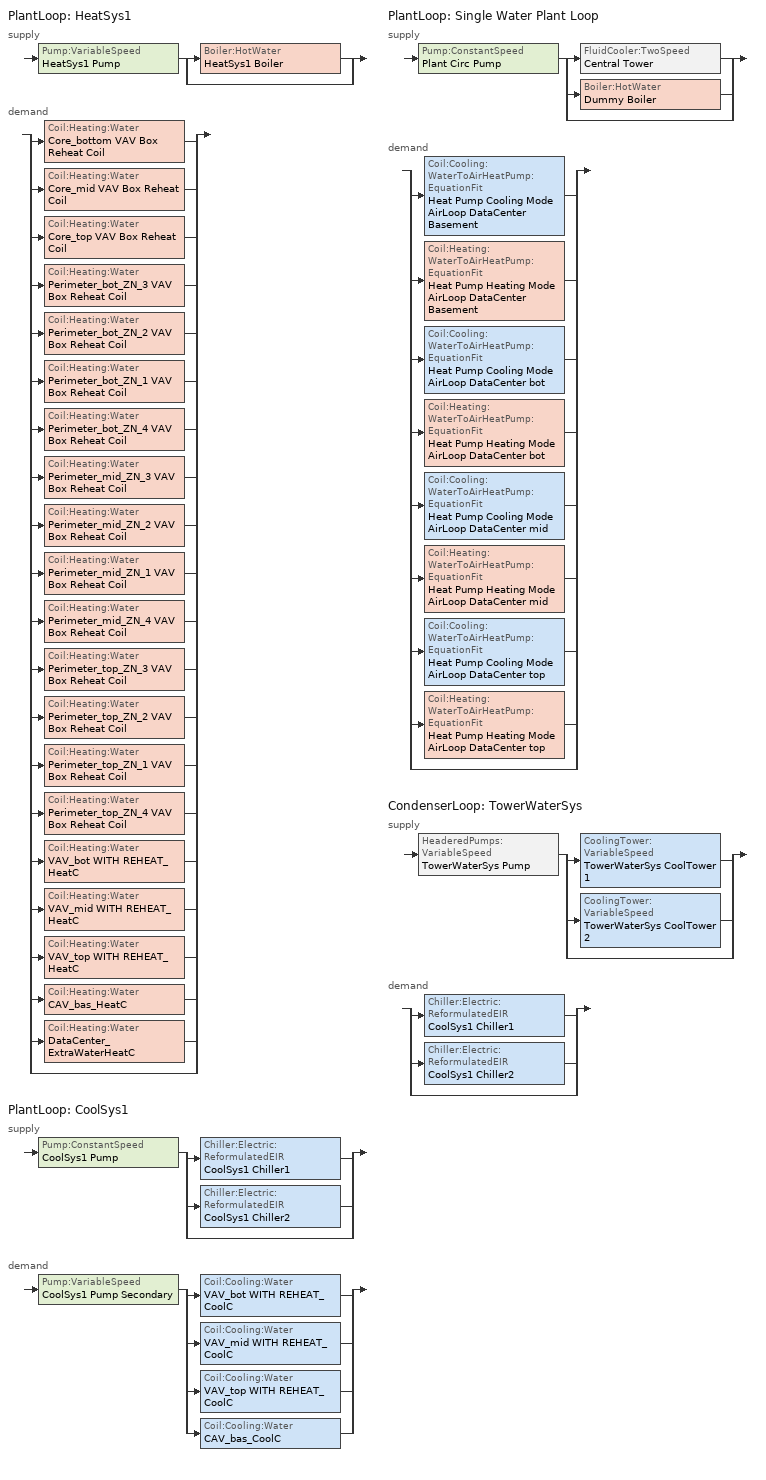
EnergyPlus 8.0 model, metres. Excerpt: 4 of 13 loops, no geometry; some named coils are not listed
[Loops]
PlantLoop 'HeatSys1'
 supply: Pump:VariableSpeed 'HeatSys1 Pump' > split
  | Boiler:HotWater 'HeatSys1 Boiler'
  | bypass
 demand: split
  | Coil:Heating:Water 'Core_bottom VAV Box Reheat Coil'
  | Coil:Heating:Water 'Core_mid VAV Box Reheat Coil'
  | Coil:Heating:Water 'Core_top VAV Box Reheat Coil'
  | Coil:Heating:Water 'Perimeter_bot_ZN_3 VAV Box Reheat Coil'
  | Coil:Heating:Water 'Perimeter_bot_ZN_2 VAV Box Reheat Coil'
  | Coil:Heating:Water 'Perimeter_bot_ZN_1 VAV Box Reheat Coil'
  | Coil:Heating:Water 'Perimeter_bot_ZN_4 VAV Box Reheat Coil'
  | Coil:Heating:Water 'Perimeter_mid_ZN_3 VAV Box Reheat Coil'
  | Coil:Heating:Water 'Perimeter_mid_ZN_2 VAV Box Reheat Coil'
  | Coil:Heating:Water 'Perimeter_mid_ZN_1 VAV Box Reheat Coil'
  | Coil:Heating:Water 'Perimeter_mid_ZN_4 VAV Box Reheat Coil'
  | Coil:Heating:Water 'Perimeter_top_ZN_3 VAV Box Reheat Coil'
  | Coil:Heating:Water 'Perimeter_top_ZN_2 VAV Box Reheat Coil'
  | Coil:Heating:Water 'Perimeter_top_ZN_1 VAV Box Reheat Coil'
  | Coil:Heating:Water 'Perimeter_top_ZN_4 VAV Box Reheat Coil'
  | Coil:Heating:Water 'VAV_bot WITH REHEAT_HeatC'
  | Coil:Heating:Water 'VAV_mid WITH REHEAT_HeatC'
  | Coil:Heating:Water 'VAV_top WITH REHEAT_HeatC'
  | Coil:Heating:Water 'CAV_bas_HeatC'
  | Coil:Heating:Water 'DataCenter_ExtraWaterHeatC'
  | bypass
PlantLoop 'CoolSys1'
 supply: Pump:ConstantSpeed 'CoolSys1 Pump' > split
  | Chiller:Electric:ReformulatedEIR 'CoolSys1 Chiller1'
  | Chiller:Electric:ReformulatedEIR 'CoolSys1 Chiller2'
  | bypass
 demand: Pump:VariableSpeed 'CoolSys1 Pump Secondary' > split
  | Coil:Cooling:Water 'VAV_bot WITH REHEAT_CoolC'
  | Coil:Cooling:Water 'VAV_mid WITH REHEAT_CoolC'
  | Coil:Cooling:Water 'VAV_top WITH REHEAT_CoolC'
  | Coil:Cooling:Water 'CAV_bas_CoolC'
PlantLoop 'Single Water Plant Loop'
 supply: Pump:ConstantSpeed 'Plant Circ Pump' > split
  | FluidCooler:TwoSpeed 'Central Tower'
  | Boiler:HotWater 'Dummy Boiler'
  | bypass
 demand: split
  | Coil:Cooling:WaterToAirHeatPump:EquationFit 'Heat Pump Cooling Mode AirLoop DataCenter Basement'
  | Coil:Heating:WaterToAirHeatPump:EquationFit 'Heat Pump Heating Mode AirLoop DataCenter Basement'
  | Coil:Cooling:WaterToAirHeatPump:EquationFit 'Heat Pump Cooling Mode AirLoop DataCenter bot'
  | Coil:Heating:WaterToAirHeatPump:EquationFit 'Heat Pump Heating Mode AirLoop DataCenter bot'
  | Coil:Cooling:WaterToAirHeatPump:EquationFit 'Heat Pump Cooling Mode AirLoop DataCenter mid'
  | Coil:Heating:WaterToAirHeatPump:EquationFit 'Heat Pump Heating Mode AirLoop DataCenter mid'
  | Coil:Cooling:WaterToAirHeatPump:EquationFit 'Heat Pump Cooling Mode AirLoop DataCenter top'
  | Coil:Heating:WaterToAirHeatPump:EquationFit 'Heat Pump Heating Mode AirLoop DataCenter top'
  | bypass
CondenserLoop 'TowerWaterSys'
 supply: HeaderedPumps:VariableSpeed 'TowerWaterSys Pump' > split
  | CoolingTower:VariableSpeed 'TowerWaterSys CoolTower 1'
  | CoolingTower:VariableSpeed 'TowerWaterSys CoolTower 2'
  | bypass
 demand: split
  | Chiller:Electric:ReformulatedEIR 'CoolSys1 Chiller1'
  | Chiller:Electric:ReformulatedEIR 'CoolSys1 Chiller2'
  | bypass
[Sizing:Plant]
Name | Loop Type | Design Loop Exit Temperature {C} | Loop Design Temperature Difference {deltaC}
HeatSys1 | Heating | 82 | 11
CoolSys1 | Cooling | 6.67 | 6.67
TowerWaterSys | Condenser | 29.4 | 5.6
Single Water Plant Loop | Heating | 39 | 11
[PlantLoop] Minimum Loop Flow Rate {m3/s}=0
Name | Fluid Type | Plant Equipment Operation Scheme | Maximum Loop Temperature {C} | Minimum Loop Temperature {C} | Maximum Loop Flow Rate {m3/s} | Plant Loop Volume {m3} | Load Distribution Scheme | Common Pipe Simulation | User Defined Fluid Type | Plant Loop Demand Calculation Scheme
HeatSys1 | WATER | HeatSys1 Loop Operation Scheme List | 100 | 10 | AUTOSIZE | AUTOSIZE | Optimal
CoolSys1 | WATER | CoolSys1 Loop Operation Scheme List | 98 | 1 | AUTOSIZE | autocalculate | Uniform | TwoWayCommonPipe
Single Water Plant Loop | UserDefinedFluidType | Plant Loop Operation | 35 | 10 | autosize | autocalculate | Sequential |  | EthyleneGlycol40Percent | DualSetpointDeadband
[CondenserLoop]
TowerWaterSys: Fluid Type=Water; Condenser Equipment Operation Scheme=TowerWaterSys Loop Operation Scheme List; Maximum Loop Temperature {C}=80; Minimum Loop Temperature {C}=5; Maximum Loop Flow Rate {m3/s}=AUTOSIZE; Minimum Loop Flow Rate {m3/s}=0; Condenser Loop Volume {m3}=AUTOSIZE; Load Distribution Scheme=SEQUENTIAL
[PlantEquipmentOperationSchemes]
Name | Control Scheme 1 | Control Scheme 1 Schedule
HeatSys1 Loop Operation Scheme List | HeatSys1 Operation Scheme | PlantOnSched
CoolSys1 Loop Operation Scheme List | CoolSys1 Operation Scheme | PlantOnSched
Plant Loop Operation | WSHPPlant Operation Scheme | Always_On
[CondenserEquipmentOperationSchemes]
TowerWaterSys Loop Operation Scheme List: Control Scheme 1=TowerWaterSys Operation Scheme; Control Scheme 1 Schedule=PlantOnSched
[PlantEquipmentOperation:CoolingLoad] Load Range 1 Lower Limit {W}=0; Load Range 1 Upper Limit {W}=1.44687e+06; Load Range 2 Lower Limit {W}=1.44687e+06; Load Range 2 Upper Limit {W}=100000000000000
Name | Range 1 Equipment List | Range 2 Equipment List
CoolSys1 Operation Scheme | CoolSys1 Equipment List 1 | CoolSys1 Equipment List 2
TowerWaterSys Operation Scheme | TowerWaterSys Equipment List 1 | TowerWaterSys Equipment List 2
[PlantEquipmentOperation:HeatingLoad]
HeatSys1 Operation Scheme: Load Range 1 Lower Limit {W}=0; Load Range 1 Upper Limit {W}=1000000000000000; Range 1 Equipment List=HeatSys1 Equipment List
[PlantEquipmentOperation:ComponentSetpoint]
WSHPPlant Operation Scheme: Equipment 1=Central Tower; Component 1 Flow Rate {m3/s}=autosize; Operation 1 Type=Cooling; Equipment 2=Dummy Boiler; Component 2 Flow Rate {m3/s}=autosize; Operation 2 Type=Heating
[PlantEquipmentList]
HeatSys1 Equipment List: HeatSys1 Boiler
CoolSys1 Equipment List 1: CoolSys1 Chiller1
CoolSys1 Equipment List 2: CoolSys1 Chiller1, CoolSys1 Chiller2
[CondenserEquipmentList]
TowerWaterSys Equipment List 1: TowerWaterSys CoolTower 1
TowerWaterSys Equipment List 2: TowerWaterSys CoolTower 1, TowerWaterSys CoolTower 2
[SetpointManager:Scheduled] Control Variable=Temperature
Name | Schedule | Setpoint Node or NodeList
HeatSys1 Loop Setpoint Manager | HW-Loop-Temp-Schedule | HeatSys1 Supply Outlet Node
CoolSys1 Loop Setpoint Manager | CW-Loop-Temp-Schedule | CoolSys1 Supply Outlet Node
TowerWaterSystem Loop Setpoint Manager | Tower-Loop-Temp-Schedule | TowerWaterSys Supply Outlet Node
CoolSys1 Loop Plant Demand Inlet Setpoint Manager | CW-Loop-Temp-Schedule | CoolSys1 Demand Inlet Node
HeatSys1 Boiler Setpoint Manager | HW-Loop-Temp-Schedule | HeatSys1 Supply Equipment Outlet Node
[SetpointManager:Scheduled:DualSetpoint]
Water Loop Setpoint Manager: Control Variable=Temperature; High Setpoint Schedule=PLANT LOOP HIGH TEMP SCHEDULE; Low Setpoint Schedule=PLANT LOOP LOW TEMP SCHEDULE; Setpoint Node or NodeList=Plant Supply Outlet Node
[Boiler:HotWater] Efficiency Curve Temperature Evaluation Variable=LeavingBoiler; Minimum Part Load Ratio=0; Maximum Part Load Ratio=1.2; Optimum Part Load Ratio=1; Water Outlet Upper Temperature Limit {C}=95
Name | Fuel Type | Nominal Capacity {W} | Nominal Thermal Efficiency | Normalized Boiler Efficiency Curve | Design Water Outlet Temperature {C} | Design Water Flow Rate {m3/s} | Boiler Flow Mode
HeatSys1 Boiler | NATURALGAS | 2.11753e+06 | 0.7925 | HeatSys1 Boiler Efficiency Curve | 81 | AUTOSIZE | LeavingSetpointModulated
Dummy Boiler | NaturalGas | 93894.07 | 0.75 | Dummy Boiler Efficiency Curve | 30 | autosize | ConstantFlow
[Chiller:Electric:ReformulatedEIR] Reference Capacity {W}=1.44687e+06; Reference COP {W/W}=6.1; Reference Leaving Chilled Water Temperature {C}=6.67; Reference Leaving Condenser Water Temperature {C}=34.4444; Reference Chilled Water Flow Rate {m3/s}=0.05131; Reference Condenser Water Flow Rate {m3/s}=AutoSize; Cooling Capacity Function of Temperature Curve=WC_CENT_GT150_2004_CAPFT; Electric Input to Cooling Output Ratio Function of Temperature Curve=WC_CENT_GT150_2004_EIRFT; Electric Input to Cooling Output Ratio Function of Part Load Ratio Curve=WC_CENT_GT300_2004_EIRFPLR; Minimum Part Load Ratio=0.1; Maximum Part Load Ratio=1; Optimum Part Load Ratio=1; Minimum Unloading Ratio=0.1; Leaving Chilled Water Lower Temperature Limit {C}=5; Chiller Flow Mode Type=ConstantFlow; Design Heat Recovery Water Flow Rate {m3/s}=0
CoolSys1 Chiller1; CoolSys1 Chiller2
[CoolingTower:VariableSpeed] Model Type=CoolToolsCrossFlow; Design Approach Temperature {deltaC}=3.9; Design Range Temperature {deltaC}=5.6; Design Water Flow Rate {m3/s}=0.059024; Design Air Flow Rate {m3/s}=autosize; Design Fan Power {W}=41929.9; Fan Power Ratio Function of Air Flow Rate Ratio Curve=Tower_Fan_Curve; Minimum Air Flow Rate Ratio=0.2; Fraction of Tower Capacity in Free Convection Regime=0.125; Number of Cells=2; Cell Control              !- Cell Control=MinimalCell; Sizing Factor=1
TowerWaterSys CoolTower 1; TowerWaterSys CoolTower 2
[FluidCooler:TwoSpeed]
Central Tower: Performance Input Method=NominalCapacity; High-Speed Nominal Capacity {W}=582060; Low-Speed Nominal Capacity {W}=291030; Design Entering Water Temperature {C}=51.67; Design Entering Air Temperature {C}=35; Design Entering Air Wet-bulb Temperature {C}=25.6; Design Water Flow Rate {m3/s}=autosize; Air Flow Rate at High Fan Speed {m3/s}=autosize; Fan Power at High Fan Speed {W}=autosize; Air Flow Rate at Low Fan Speed {m3/s}=autosize; Fan Power at Low Fan Speed {W}=autosize
[Pump:ConstantSpeed] Motor Efficiency=0.9; Fraction of Motor Inefficiencies to Fluid Stream=0; Pump Control Type=Intermittent
Name | Rated Flow Rate {m3/s} | Rated Pump Head {Pa} | Rated Power Consumption {W}
CoolSys1 Pump | AUTOSIZE | 56045 | AUTOSIZE
Plant Circ Pump | autosize | 179045 | autosize
[Pump:VariableSpeed]
HeatSys1 Pump: AUTOSIZE, 179352, AUTOSIZE, 0.9, 0, 0, 3.2485, -4.7443, 2.5295, 0, Intermittent
CoolSys1 Pump Secondary: autosize, 168135, autosize, 0.9, 0, 0, 3.2485, -4.7443, 2.5295, 0, Intermittent
[HeaderedPumps:VariableSpeed]
TowerWaterSys Pump: Total Rated Flow Rate {m3/s}=AUTOSIZE; Number of Pumps in Bank=2; Flow Sequencing Control Scheme=SEQUENTIAL; Rated Pump Head {Pa}        !- Rated Pu=179344; Rated Power Consumption {W}=autosize; Motor Efficiency=0.87; Fraction of Motor Inefficiencies to Fluid Stream=0; Coefficient 1 of the Part Load Performance Curve=0; Coefficient 2 of the Part Load Performance Curve=0.0216; Coefficient 3 of the Part Load Performance Curve=-0.0325; Coefficient 4 of the Part Load Performance Curve=1.0095; Minimum Flow Rate Fraction=0; Pump Control Type=Intermittent
[Coil:Heating:Water] Availability Schedule=ALWAYS_ON; U-Factor Times Area Value {W/K}=AUTOSIZE; Maximum Water Flow Rate {m3/s}=AUTOSIZE; Performance Input Method=UFactorTimesAreaAndDesignWaterFlowRate; Rated Capacity {W}=AUTOSIZE; Rated Inlet Water Temperature {C}=82.2; Rated Inlet Air Temperature {C}=12.8; Rated Outlet Water Temperature {C}=71.1; Rated Outlet Air Temperature {C}=40
Core_bottom VAV Box Reheat Coil; Core_mid VAV Box Reheat Coil; Core_top VAV Box Reheat Coil; Perimeter_bot_ZN_3 VAV Box Reheat Coil; Perimeter_bot_ZN_2 VAV Box Reheat Coil; Perimeter_bot_ZN_1 VAV Box Reheat Coil; Perimeter_bot_ZN_4 VAV Box Reheat Coil; Perimeter_mid_ZN_3 VAV Box Reheat Coil; Perimeter_mid_ZN_2 VAV Box Reheat Coil; Perimeter_mid_ZN_1 VAV Box Reheat Coil; Perimeter_mid_ZN_4 VAV Box Reheat Coil; Perimeter_top_ZN_3 VAV Box Reheat Coil; Perimeter_top_ZN_2 VAV Box Reheat Coil; Perimeter_top_ZN_1 VAV Box Reheat Coil; Perimeter_top_ZN_4 VAV Box Reheat Coil
[Coil:Cooling:WaterToAirHeatPump:EquationFit] Rated Air Flow Rate {m3/s}=autosize; Rated Water Flow Rate {m3/s}=autosize; Rated Total Cooling Capacity {W}=autosize; Rated Sensible Cooling Capacity {W}=autosize; Total Cooling Capacity Coefficient 1=-4.30267; Total Cooling Capacity Coefficient 2=7.18537; Total Cooling Capacity Coefficient 3=-2.23947; Total Cooling Capacity Coefficient 4=0.139996; Total Cooling Capacity Coefficient 5=0.10266; Sensible Cooling Capacity Coefficient 1=6.00194; Sensible Cooling Capacity Coefficient 2=22.6301; Sensible Cooling Capacity Coefficient 3=-26.7961; Sensible Cooling Capacity Coefficient 4=-1.72375; Sensible Cooling Capacity Coefficient 5=0.490645; Sensible Cooling Capacity Coefficient 6=0.0693119; Cooling Power Consumption Coefficient 1=-5.67776; Cooling Power Consumption Coefficient 2=0.438988; Cooling Power Consumption Coefficient 3=5.84528; Cooling Power Consumption Coefficient 4=0.141606; Cooling Power Consumption Coefficient 5=-0.168728; Nominal Time for Condensate Removal to Begin {s}=0; Ratio of Initial Moisture Evaporation Rate and Steady State Latent Capacity=0
Name | Rated Cooling Coefficient of Performance
Heat Pump Cooling Mode AirLoop DataCenter Basement; Heat Pump Cooling Mode AirLoop DataCenter mid | 3.42592
Heat Pump Cooling Mode AirLoop DataCenter bot; Heat Pump Cooling Mode AirLoop DataCenter top | 3.70227
[Coil:Heating:WaterToAirHeatPump:EquationFit] Rated Air Flow Rate {m3/s}=autosize; Rated Water Flow Rate {m3/s}=autosize; Rated Heating Capacity {W}=autosize; Rated Heating Coefficient of Performance=4.2; Heating Capacity Coefficient 1=0.237847; Heating Capacity Coefficient 2=-3.35824; Heating Capacity Coefficient 3=3.8064; Heating Capacity Coefficient 4=0.1792; Heating Capacity Coefficient 5=0.128607; Heating Power Consumption Coefficient 1=-3.79176; Heating Power Consumption Coefficient 2=3.38799; Heating Power Consumption Coefficient 3=1.50226; Heating Power Consumption Coefficient 4=-0.177654; Heating Power Consumption Coefficient 5=-0.10308
Heat Pump HEATING Mode AirLoop DataCenter Basement; Heat Pump HEATING Mode AirLoop DataCenter bot; Heat Pump HEATING Mode AirLoop DataCenter mid; Heat Pump HEATING Mode AirLoop DataCenter top
[EnergyManagementSystem:Sensor]
Name | Output:Variable or Output:Meter Index Key | Output:Variable or Output:Meter
DataCenter_FanMassFlow | AirLoop DataCenter Basement Supply Fan Outlet | System Node Mass Flow Rate
BoilerPLR | HeatSys1 Boiler | Boiler Part Load Ratio
[Schedule:Compact]
ALWAYS_ON; PlantOnSched: Through: 12/31, For: AllDays, Until: 24:00, 1
CW-Loop-Temp-Schedule: Through: 12/31, For: AllDays, Until: 24:00, 6.7
HW-Loop-Temp-Schedule: Through: 12/31, For: AllDays, Until: 24:00, 82
Tower-Loop-Temp-Schedule: Through: 12/31, For: AllDays, Until: 24:00, 21.1
PLANT LOOP HIGH TEMP SCHEDULE: Through: 12/31, For: Alldays, Until: 24:00, 18.33
PLANT LOOP LOW TEMP SCHEDULE: Through: 12/31, For: Alldays, Until: 24:00, 5
[Curve:Biquadratic] Minimum Value of x=5; Maximum Value of x=10; Minimum Value of y=17.78; Maximum Value of y=46.11
Name | Coefficient1 Constant | Coefficient2 x | Coefficient3 x**2 | Coefficient4 y | Coefficient5 y**2 | Coefficient6 x*y
WC_Cent_GT150_2004_CAPFT | 0.760017 | 0.0147432 | 0.0002144 | 0.0207218 | -0.0006425 | 0.0008007
WC_Cent_GT150_2004_EIRFT | 0.677258 | 0.0117857 | -0.0001967 | 0.0014414 | 0.0003005 | -0.0006807
[Curve:Bicubic]
WC_Cent_GT300_2004_EIRFPLR: Coefficient1 Constant=-0.136053; Coefficient2 x=0.0086427; Coefficient3 x**2=3.85558e-06; Coefficient4 y=1.02403; Coefficient5 y**2=0.0604744; Coefficient6 x*y=-0.00894786; Coefficient7 x**3=0; Coefficient8 y**3=0.057066; Coefficient9 x**2*y=0; Coefficient10 x*y**2=0; Minimum Value of x=31.13; Maximum Value of x=36.52; Minimum Value of y=0.19; Maximum Value of y=1.03
[Curve:Quadratic] Coefficient1 Constant=1; Coefficient2 x=0; Coefficient3 x**2=0; Minimum Value of x=0; Maximum Value of x=1
HeatSys1 Boiler Efficiency Curve; Dummy Boiler Efficiency Curve
[Curve:Cubic]
Tower_Fan_Curve: Coefficient1 Constant=0; Coefficient2 x=0; Coefficient3 x**2=0; Coefficient4 x**3=1; Minimum Value of x=0; Maximum Value of x=1
